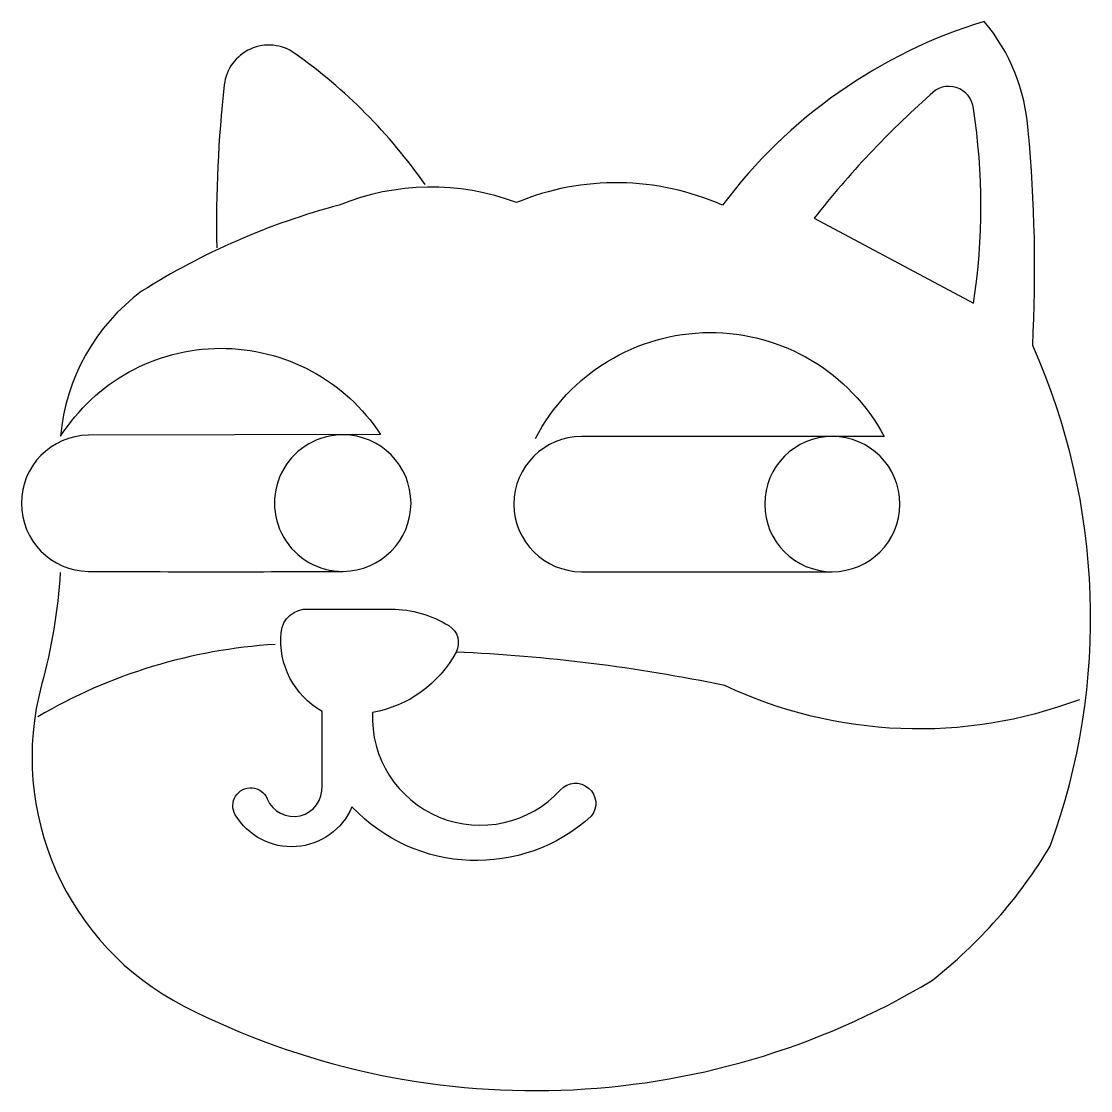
# Model space of a CAD drawing. Header units: millimetres. Extents: x 2280 to 3214, y 1064 to 1998.
import ezdxf

# ---------------------------------------------------------------- set-up
doc = ezdxf.new("R2010")
doc.units = ezdxf.units.MM

msp = doc.modelspace()

# ---------------------------------------------------------------- linework, layer by layer
for points in [[(2313.87, 1516.25, -0.049374), (2297.64, 1418.37, 0.353533), (2421.89, 1137.67, 0.258689), (3074.67, 1159.73, 0.09138), (3178.41, 1277.25, 0.194691), (3163.1, 1714.54, 0.03635), (3159.15, 1902.31, 0.159168), (3120.79, 1997.63, 0.15984), (2892.23, 1837.04, 0.205584), (2712.28, 1839.45, 0.188164), (2557.33, 1837.13, 0.076099), (2384.93, 1761.93, 0.213819), (2314.17, 1635.28, -0.5447), (2593.69, 1636.75), (2338.57, 1636.3, 0.985766), (2338.57, 1517.34, 0.002875), (2560.92, 1517.34, 0.994267), (2560.92, 1636.56, 1.005766), (2560.92, 1517.34, 0.69746)], [(2632.61, 1855.05, 0.086209), (2518.65, 1969.72, 0.571078), (2457.1, 1942.15, 0.032932), (2450.59, 1799.93, 4.340504)], [(2972.32, 1825.78), (3111.44, 1751.56, 0.077272), (3111.31, 1921.42, 0.661394), (3073.58, 1933.38, 0.045804), (2972.32, 1825.78, 10.626301)], [(2728.88, 1633.38, -0.601942), (3033.52, 1635.11), (2769.13, 1635.11, 1), (2769.13, 1517.04), (2988.09, 1517.04, 1), (2988.09, 1635.11, 1), (2988.09, 1517.04, 1.154509)], [(3203.86, 1405.27, -0.202856), (2894.36, 1417.55, 0.040253), (2659.55, 1446.89, -0.23078), (2586.54, 1394.15, 0.702305), (2750.62, 1326.56, -0.970516), (2777.62, 1303.5, -0.408945), (2568.63, 1311.77, -0.615678), (2466.76, 1304.81, -1.074574), (2494.62, 1318.73, 0.851915), (2542.51, 1330.04), (2542.51, 1394.98, -0.294016), (2506.71, 1463.93, -0.406504), (2530.69, 1484.35), (2602.9, 1484.35, -0.140346), (2653.31, 1469.92, -0.392664), (2659.55, 1446.89, 4.213292)], [(2501.64, 1453.6, 0.117146), (2294.22, 1390.36, 0.021934)]]:
    msp.add_lwpolyline(points, format="xyb")

doc.saveas('drawing.dxf')
